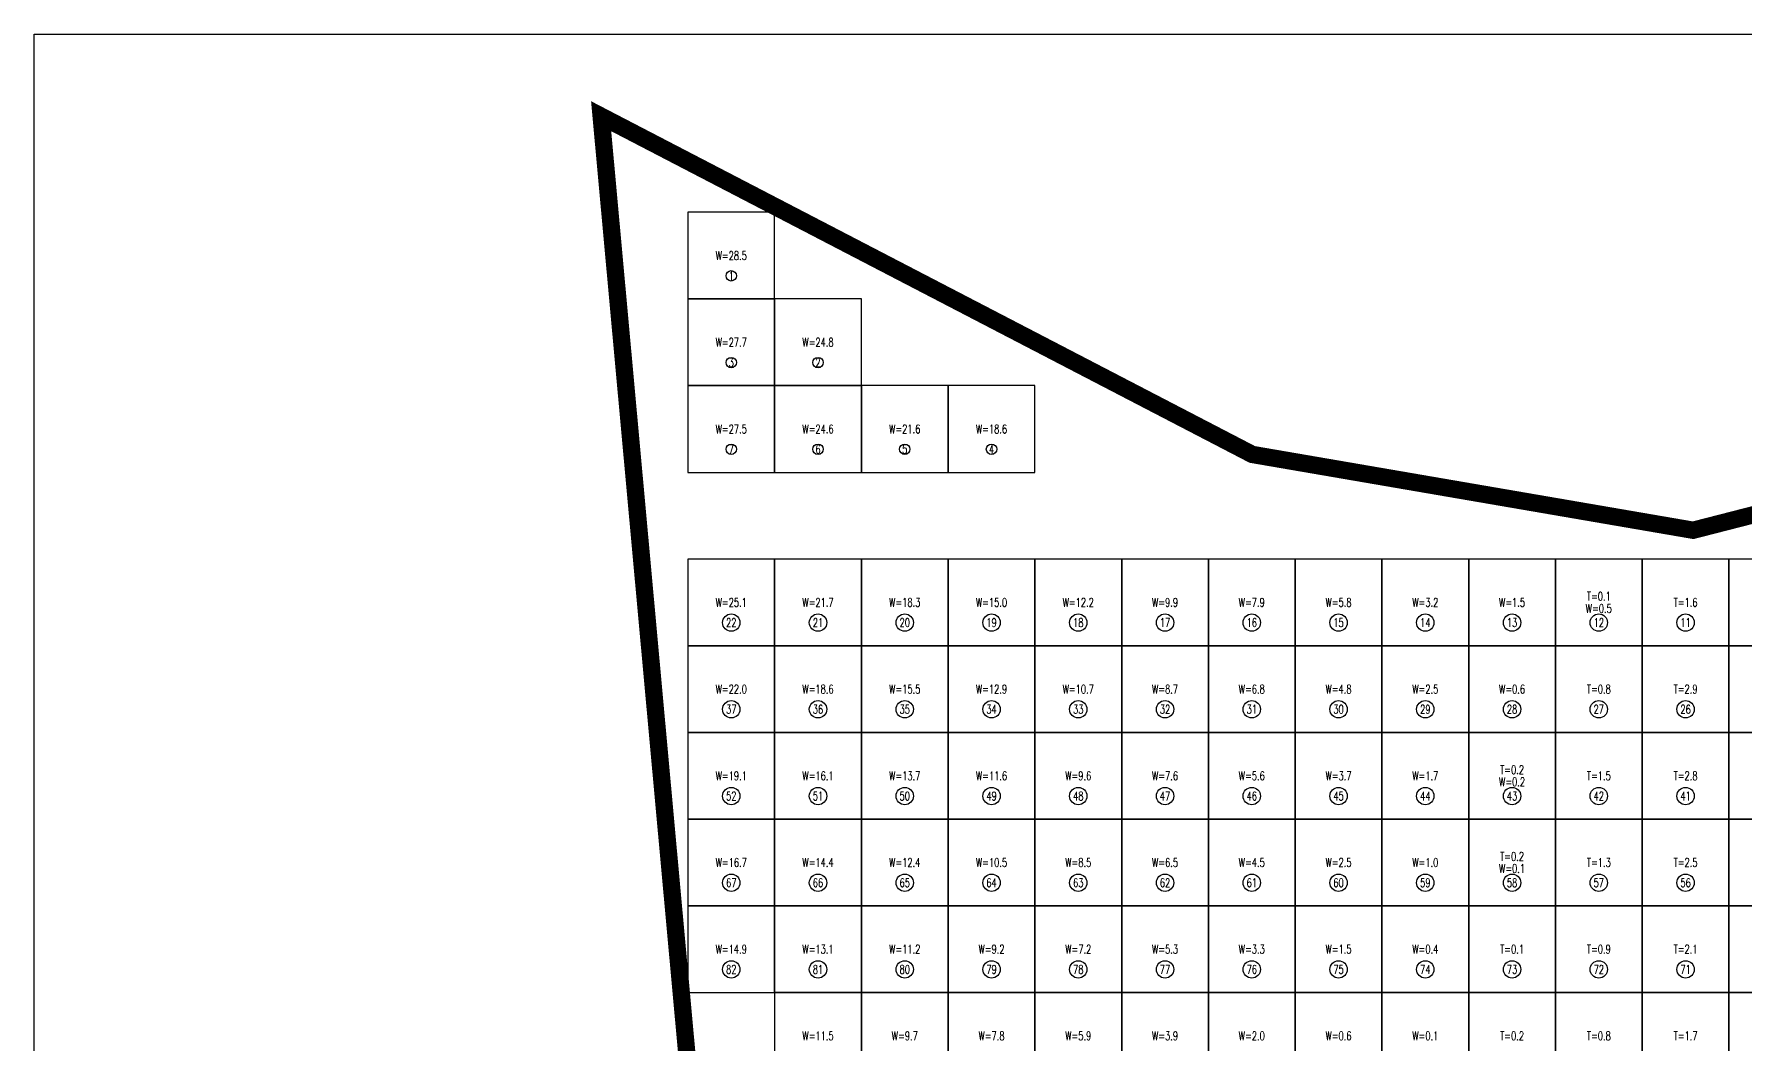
# Model space of a CAD drawing. Extents: x 4283 to 40403, y 1134 to 1764.
# Drawn here: x 10382 to 10464.1, y 1625.6 to 1674.1 of the extents above; entities that cross this region are included whole.
import ezdxf
from ezdxf.enums import TextEntityAlignment as Align

# ---------------------------------------------------------------- set-up
doc = ezdxf.new("R2010")
doc.units = 0
for name, color, linetype in [('tdz_11-1方格网', 2, 'Continuous'), ('tdz_11-1方格网计算', 7, 'Continuous'), ('tdz_土方计算图', 7, 'Continuous'), ('tdz_格田', 6, 'Continuous')]:
    doc.layers.add(name, color=color, linetype=linetype)
doc.styles.add('GLandNum', font='txt_____.ttf', dxfattribs={"width": 0.7, "height": 0.5})

msp = doc.modelspace()

# ---------------------------------------------------------------- linework, layer by layer
at = {"layer": 'tdz_11-1方格网', "linetype": 'Continuous'}
for points in [[(10413.384, 1665.534, 2829.176), (10413.384, 1661.367, 2829.157), (10417.551, 1661.367, 2829.068), (10417.551, 1665.534, 2829.128)], [(10413.384, 1661.367, 2829.157), (10413.384, 1657.2, 2829.163), (10417.551, 1657.2, 2829.074), (10417.551, 1661.367, 2829.068)], [(10417.551, 1661.367, 2829.068), (10417.551, 1657.2, 2829.074), (10421.718, 1657.2, 2828.985), (10421.718, 1661.367, 2828.982)], [(10413.384, 1657.2, 2829.163), (10413.384, 1653.034, 2829.156), (10417.551, 1653.034, 2829.068), (10417.551, 1657.2, 2829.074)], [(10417.551, 1657.2, 2829.074), (10417.551, 1653.034, 2829.068), (10421.718, 1653.034, 2828.981), (10421.718, 1657.2, 2828.985)], [(10421.718, 1657.2, 2828.985), (10421.718, 1653.034, 2828.981), (10425.884, 1653.034, 2828.893), (10425.884, 1657.2, 2828.896)], [(10425.884, 1657.2, 2828.896), (10425.884, 1653.034, 2828.893), (10430.051, 1653.034, 2828.806), (10430.051, 1657.2, 2828.807)], [(10413.384, 1648.867, 2829.146), (10413.384, 1644.7, 2829.053), (10417.551, 1644.7, 2828.951), (10417.551, 1648.867, 2829.044)], [(10417.551, 1648.867, 2829.044), (10417.551, 1644.7, 2828.951), (10421.718, 1644.7, 2828.847), (10421.718, 1648.867, 2828.941)], [(10421.718, 1648.867, 2828.941), (10421.718, 1644.7, 2828.847), (10425.884, 1644.7, 2828.744), (10425.884, 1648.867, 2828.838)], [(10425.884, 1648.867, 2828.838), (10425.884, 1644.7, 2828.744), (10430.051, 1644.7, 2828.662), (10430.051, 1648.867, 2828.734)], [(10430.051, 1648.867, 2828.734), (10430.051, 1644.7, 2828.662), (10434.218, 1644.7, 2828.606), (10434.218, 1648.867, 2828.637)], [(10434.218, 1648.867, 2828.637), (10434.218, 1644.7, 2828.606), (10438.384, 1644.7, 2828.549), (10438.384, 1648.867, 2828.58)], [(10438.384, 1648.867, 2828.58), (10438.384, 1644.7, 2828.549), (10442.551, 1644.7, 2828.493), (10442.551, 1648.867, 2828.526)], [(10442.551, 1648.867, 2828.526), (10442.551, 1644.7, 2828.493), (10446.718, 1644.7, 2828.436), (10446.718, 1648.867, 2828.448)], [(10446.718, 1648.867, 2828.448), (10446.718, 1644.7, 2828.436), (10450.884, 1644.7, 2828.351), (10450.884, 1648.867, 2828.363)], [(10450.884, 1648.867, 2828.363), (10450.884, 1644.7, 2828.351), (10455.051, 1644.7, 2828.339), (10455.051, 1648.867, 2828.361)], [(10455.051, 1648.867, 2828.361), (10455.051, 1644.7, 2828.339), (10459.218, 1644.7, 2828.274), (10459.218, 1648.867, 2828.335)], [(10459.218, 1648.867, 2828.335), (10459.218, 1644.7, 2828.274), (10463.384, 1644.7, 2828.199), (10463.384, 1648.867, 2828.242)], [(10463.384, 1648.867, 2828.242), (10463.384, 1644.7, 2828.199), (10467.551, 1644.7, 2828.169), (10467.551, 1648.867, 2828.151)], [(10413.384, 1644.7, 2829.053), (10413.384, 1640.534, 2828.96), (10417.551, 1640.534, 2828.857), (10417.551, 1644.7, 2828.951)], [(10417.551, 1644.7, 2828.951), (10417.551, 1640.534, 2828.857), (10421.718, 1640.534, 2828.753), (10421.718, 1644.7, 2828.847)], [(10421.718, 1644.7, 2828.847), (10421.718, 1640.534, 2828.753), (10425.884, 1640.534, 2828.688), (10425.884, 1644.7, 2828.744)], [(10425.884, 1644.7, 2828.744), (10425.884, 1640.534, 2828.688), (10430.051, 1640.534, 2828.632), (10430.051, 1644.7, 2828.662)], [(10430.051, 1644.7, 2828.662), (10430.051, 1640.534, 2828.632), (10434.218, 1640.534, 2828.575), (10434.218, 1644.7, 2828.606)], [(10434.218, 1644.7, 2828.606), (10434.218, 1640.534, 2828.575), (10438.384, 1640.534, 2828.519), (10438.384, 1644.7, 2828.549)], [(10438.384, 1644.7, 2828.549), (10438.384, 1640.534, 2828.519), (10442.551, 1640.534, 2828.463), (10442.551, 1644.7, 2828.493)], [(10442.551, 1644.7, 2828.493), (10442.551, 1640.534, 2828.463), (10446.718, 1640.534, 2828.413), (10446.718, 1644.7, 2828.436)], [(10446.718, 1644.7, 2828.436), (10446.718, 1640.534, 2828.413), (10450.884, 1640.534, 2828.34), (10450.884, 1644.7, 2828.351)], [(10450.884, 1644.7, 2828.351), (10450.884, 1640.534, 2828.34), (10455.051, 1640.534, 2828.304), (10455.051, 1644.7, 2828.339)], [(10455.051, 1644.7, 2828.339), (10455.051, 1640.534, 2828.304), (10459.218, 1640.534, 2828.249), (10459.218, 1644.7, 2828.274)], [(10459.218, 1644.7, 2828.274), (10459.218, 1640.534, 2828.249), (10463.384, 1640.534, 2828.219), (10463.384, 1644.7, 2828.199)], [(10463.384, 1644.7, 2828.199), (10463.384, 1640.534, 2828.219), (10467.551, 1640.534, 2828.189), (10467.551, 1644.7, 2828.169)], [(10413.384, 1640.534, 2828.96), (10413.384, 1636.367, 2828.867), (10417.551, 1636.367, 2828.771), (10417.551, 1640.534, 2828.857)], [(10417.551, 1640.534, 2828.857), (10417.551, 1636.367, 2828.771), (10421.718, 1636.367, 2828.714), (10421.718, 1640.534, 2828.753)], [(10421.718, 1640.534, 2828.753), (10421.718, 1636.367, 2828.714), (10425.884, 1636.367, 2828.657), (10425.884, 1640.534, 2828.688)], [(10425.884, 1640.534, 2828.688), (10425.884, 1636.367, 2828.657), (10430.051, 1636.367, 2828.601), (10430.051, 1640.534, 2828.632)], [(10430.051, 1640.534, 2828.632), (10430.051, 1636.367, 2828.601), (10434.218, 1636.367, 2828.545), (10434.218, 1640.534, 2828.575)], [(10434.218, 1640.534, 2828.575), (10434.218, 1636.367, 2828.545), (10438.384, 1636.367, 2828.488), (10438.384, 1640.534, 2828.519)], [(10438.384, 1640.534, 2828.519), (10438.384, 1636.367, 2828.488), (10442.551, 1636.367, 2828.432), (10442.551, 1640.534, 2828.463)], [(10442.551, 1640.534, 2828.463), (10442.551, 1636.367, 2828.432), (10446.718, 1636.367, 2828.381), (10446.718, 1640.534, 2828.413)], [(10446.718, 1640.534, 2828.413), (10446.718, 1636.367, 2828.381), (10450.884, 1636.367, 2828.333), (10450.884, 1640.534, 2828.34)], [(10450.884, 1640.534, 2828.34), (10450.884, 1636.367, 2828.333), (10455.051, 1636.367, 2828.299), (10455.051, 1640.534, 2828.304)], [(10455.051, 1640.534, 2828.304), (10455.051, 1636.367, 2828.299), (10459.218, 1636.367, 2828.269), (10459.218, 1640.534, 2828.249)], [(10459.218, 1640.534, 2828.249), (10459.218, 1636.367, 2828.269), (10463.384, 1636.367, 2828.238), (10463.384, 1640.534, 2828.219)], [(10463.384, 1640.534, 2828.219), (10463.384, 1636.367, 2828.238), (10467.551, 1636.367, 2828.208), (10467.551, 1640.534, 2828.189)], [(10413.384, 1636.367, 2828.867), (10413.384, 1632.2, 2828.787), (10417.551, 1632.2, 2828.738), (10417.551, 1636.367, 2828.771)], [(10417.551, 1636.367, 2828.771), (10417.551, 1632.2, 2828.738), (10421.718, 1632.2, 2828.683), (10421.718, 1636.367, 2828.714)], [(10421.718, 1636.367, 2828.714), (10421.718, 1632.2, 2828.683), (10425.884, 1632.2, 2828.627), (10425.884, 1636.367, 2828.657)], [(10425.884, 1636.367, 2828.657), (10425.884, 1632.2, 2828.627), (10430.051, 1632.2, 2828.571), (10430.051, 1636.367, 2828.601)], [(10430.051, 1636.367, 2828.601), (10430.051, 1632.2, 2828.571), (10434.218, 1632.2, 2828.514), (10434.218, 1636.367, 2828.545)], [(10434.218, 1636.367, 2828.545), (10434.218, 1632.2, 2828.514), (10438.384, 1632.2, 2828.457), (10438.384, 1636.367, 2828.488)], [(10438.384, 1636.367, 2828.488), (10438.384, 1632.2, 2828.457), (10442.551, 1632.2, 2828.401), (10442.551, 1636.367, 2828.432)], [(10442.551, 1636.367, 2828.432), (10442.551, 1632.2, 2828.401), (10446.718, 1632.2, 2828.348), (10446.718, 1636.367, 2828.381)], [(10446.718, 1636.367, 2828.381), (10446.718, 1632.2, 2828.348), (10450.884, 1632.2, 2828.333), (10450.884, 1636.367, 2828.333)], [(10450.884, 1636.367, 2828.333), (10450.884, 1632.2, 2828.333), (10455.051, 1632.2, 2828.318), (10455.051, 1636.367, 2828.299)], [(10455.051, 1636.367, 2828.299), (10455.051, 1632.2, 2828.318), (10459.218, 1632.2, 2828.288), (10459.218, 1636.367, 2828.269)], [(10459.218, 1636.367, 2828.269), (10459.218, 1632.2, 2828.288), (10463.384, 1632.2, 2828.258), (10463.384, 1636.367, 2828.238)], [(10463.384, 1636.367, 2828.238), (10463.384, 1632.2, 2828.258), (10467.551, 1632.2, 2828.228), (10467.551, 1636.367, 2828.208)], [(10413.384, 1632.2, 2828.787), (10413.384, 1628.034, 2828.732), (10417.551, 1628.034, 2828.692), (10417.551, 1632.2, 2828.738)], [(10417.551, 1632.2, 2828.738), (10417.551, 1628.034, 2828.692), (10421.718, 1628.034, 2828.644), (10421.718, 1632.2, 2828.683)], [(10421.718, 1632.2, 2828.683), (10421.718, 1628.034, 2828.644), (10425.884, 1628.034, 2828.589), (10425.884, 1632.2, 2828.627)], [(10425.884, 1632.2, 2828.627), (10425.884, 1628.034, 2828.589), (10430.051, 1628.034, 2828.533), (10430.051, 1632.2, 2828.571)], [(10430.051, 1632.2, 2828.571), (10430.051, 1628.034, 2828.533), (10434.218, 1628.034, 2828.478), (10434.218, 1632.2, 2828.514)], [(10434.218, 1632.2, 2828.514), (10434.218, 1628.034, 2828.478), (10438.384, 1628.034, 2828.423), (10438.384, 1632.2, 2828.457)], [(10438.384, 1632.2, 2828.457), (10438.384, 1628.034, 2828.423), (10442.551, 1628.034, 2828.367), (10442.551, 1632.2, 2828.401)], [(10442.551, 1632.2, 2828.401), (10442.551, 1628.034, 2828.367), (10446.718, 1628.034, 2828.333), (10446.718, 1632.2, 2828.348)], [(10446.718, 1632.2, 2828.348), (10446.718, 1628.034, 2828.333), (10450.884, 1628.034, 2828.333), (10450.884, 1632.2, 2828.333)], [(10450.884, 1632.2, 2828.333), (10450.884, 1628.034, 2828.333), (10455.051, 1628.034, 2828.333), (10455.051, 1632.2, 2828.318)], [(10455.051, 1632.2, 2828.318), (10455.051, 1628.034, 2828.333), (10459.218, 1628.034, 2828.308), (10459.218, 1632.2, 2828.288)], [(10459.218, 1632.2, 2828.288), (10459.218, 1628.034, 2828.308), (10463.384, 1628.034, 2828.278), (10463.384, 1632.2, 2828.258)], [(10463.384, 1632.2, 2828.258), (10463.384, 1628.034, 2828.278), (10467.551, 1628.034, 2828.248), (10467.551, 1632.2, 2828.228)], [(10417.551, 1628.034, 2828.692), (10417.551, 1623.867, 2828.638), (10421.718, 1623.867, 2828.595), (10421.718, 1628.034, 2828.644)], [(10421.718, 1628.034, 2828.644), (10421.718, 1623.867, 2828.595), (10425.884, 1623.867, 2828.55), (10425.884, 1628.034, 2828.589)], [(10425.884, 1628.034, 2828.589), (10425.884, 1623.867, 2828.55), (10430.051, 1623.867, 2828.495), (10430.051, 1628.034, 2828.533)], [(10430.051, 1628.034, 2828.533), (10430.051, 1623.867, 2828.495), (10434.218, 1623.867, 2828.44), (10434.218, 1628.034, 2828.478)], [(10434.218, 1628.034, 2828.478), (10434.218, 1623.867, 2828.44), (10438.384, 1623.867, 2828.384), (10438.384, 1628.034, 2828.423)], [(10438.384, 1628.034, 2828.423), (10438.384, 1623.867, 2828.384), (10442.551, 1623.867, 2828.333), (10442.551, 1628.034, 2828.367)], [(10442.551, 1628.034, 2828.367), (10442.551, 1623.867, 2828.333), (10446.718, 1623.867, 2828.333), (10446.718, 1628.034, 2828.333)], [(10446.718, 1628.034, 2828.333), (10446.718, 1623.867, 2828.333), (10450.884, 1623.867, 2828.333), (10450.884, 1628.034, 2828.333)], [(10450.884, 1628.034, 2828.333), (10450.884, 1623.867, 2828.333), (10455.051, 1623.867, 2828.333), (10455.051, 1628.034, 2828.333)], [(10455.051, 1628.034, 2828.333), (10455.051, 1623.867, 2828.333), (10459.218, 1623.867, 2828.327), (10459.218, 1628.034, 2828.308)], [(10459.218, 1628.034, 2828.308), (10459.218, 1623.867, 2828.327), (10463.384, 1623.867, 2828.298), (10463.384, 1628.034, 2828.278)], [(10463.384, 1628.034, 2828.278), (10463.384, 1623.867, 2828.298), (10467.551, 1623.867, 2828.267), (10467.551, 1628.034, 2828.248)]]:
    msp.add_polyline3d(points, close=True, dxfattribs=at)
at = {"layer": 'tdz_11-1方格网计算', "color": 7, "linetype": 'Continuous'}
for centre, radius in [((10415.468, 1662.478), 0.25), ((10415.468, 1658.311), 0.25), ((10419.634, 1658.311), 0.25), ((10415.468, 1654.145), 0.25), ((10419.634, 1654.145), 0.25), ((10423.801, 1654.145), 0.25), ((10427.968, 1654.145), 0.25), ((10415.468, 1645.811), 0.417), ((10419.634, 1645.811), 0.417), ((10423.801, 1645.811), 0.417), ((10427.968, 1645.811), 0.417), ((10432.134, 1645.811), 0.417), ((10436.301, 1645.811), 0.417), ((10440.468, 1645.811), 0.417), ((10444.634, 1645.811), 0.417), ((10448.801, 1645.811), 0.417), ((10452.968, 1645.811), 0.417), ((10457.134, 1645.811), 0.417), ((10461.301, 1645.811), 0.417), ((10415.468, 1641.645), 0.417), ((10419.634, 1641.645), 0.417), ((10423.801, 1641.645), 0.417), ((10427.968, 1641.645), 0.417), ((10432.134, 1641.645), 0.417), ((10436.301, 1641.645), 0.417), ((10440.468, 1641.645), 0.417), ((10444.634, 1641.645), 0.417), ((10448.801, 1641.645), 0.417), ((10452.968, 1641.645), 0.417), ((10457.134, 1641.645), 0.417), ((10461.301, 1641.645), 0.417), ((10415.468, 1637.478), 0.417), ((10419.634, 1637.478), 0.417), ((10423.801, 1637.478), 0.417), ((10427.968, 1637.478), 0.417), ((10432.134, 1637.478), 0.417), ((10436.301, 1637.478), 0.417), ((10440.468, 1637.478), 0.417), ((10444.634, 1637.478), 0.417), ((10448.801, 1637.478), 0.417), ((10452.968, 1637.478), 0.417), ((10457.134, 1637.478), 0.417), ((10461.301, 1637.478), 0.417), ((10415.468, 1633.311), 0.417), ((10419.634, 1633.311), 0.417), ((10423.801, 1633.311), 0.417), ((10427.968, 1633.311), 0.417), ((10432.134, 1633.311), 0.417), ((10436.301, 1633.311), 0.417), ((10440.468, 1633.311), 0.417), ((10444.634, 1633.311), 0.417), ((10448.801, 1633.311), 0.417), ((10452.968, 1633.311), 0.417), ((10457.134, 1633.311), 0.417), ((10461.301, 1633.311), 0.417), ((10415.468, 1629.145), 0.417), ((10419.634, 1629.145), 0.417), ((10423.801, 1629.145), 0.417), ((10427.968, 1629.145), 0.417), ((10432.134, 1629.145), 0.417), ((10436.301, 1629.145), 0.417), ((10440.468, 1629.145), 0.417), ((10444.634, 1629.145), 0.417), ((10448.801, 1629.145), 0.417), ((10452.968, 1629.145), 0.417), ((10457.134, 1629.145), 0.417), ((10461.301, 1629.145), 0.417)]:
    msp.add_circle(centre, radius, dxfattribs=at)
at = {"layer": 'tdz_土方计算图', "linetype": 'Continuous'}
for points in [[(10381.99, 1674.092), (10511.99, 1674.092)], [(10381.99, 1514.092), (10381.99, 1514.092), (10381.99, 1674.092), (10381.99, 1674.092)]]:
    msp.add_lwpolyline(points, dxfattribs=at)
at = {"layer": 'tdz_格田', "linetype": 'Continuous', "lineweight": 60, "const_width": 0.833}
msp.add_lwpolyline([(10417.631, 1578.034), (10409.218, 1670.151), (10440.489, 1653.895), (10461.663, 1650.251), (10476.959, 1654.177), (10476.948, 1654.175), (10476.959, 1654.173), (10484.762, 1583.537), (10417.631, 1578.034)], close=True, dxfattribs=at)

# ---------------------------------------------------------------- texts
at = {"layer": 'tdz_11-1方格网计算', "color": 173, "linetype": 'Continuous', "style": 'GLandNum', "width": 0.7}
for s, p in [('W=28.5', (10415.468, 1663.45)), ('W=27.7', (10415.468, 1659.284)), ('W=24.8', (10419.634, 1659.284)), ('W=27.5', (10415.468, 1655.117)), ('W=24.6', (10419.634, 1655.117)), ('W=21.6', (10423.801, 1655.117)), ('W=18.6', (10427.968, 1655.117)), ('W=25.1', (10415.468, 1646.784)), ('W=21.7', (10419.634, 1646.784)), ('W=18.3', (10423.801, 1646.784)), ('W=15.0', (10427.968, 1646.784)), ('W=12.2', (10432.134, 1646.784)), ('W=9.9', (10436.301, 1646.784)), ('W=7.9', (10440.468, 1646.784)), ('W=5.8', (10444.634, 1646.784)), ('W=3.2', (10448.801, 1646.784)), ('W=1.5', (10452.968, 1646.784)), ('W=0.5', (10457.134, 1646.492)), ('W=22.0', (10415.468, 1642.617)), ('W=18.6', (10419.634, 1642.617)), ('W=15.5', (10423.801, 1642.617)), ('W=12.9', (10427.968, 1642.617)), ('W=10.7', (10432.134, 1642.617)), ('W=8.7', (10436.301, 1642.617)), ('W=6.8', (10440.468, 1642.617)), ('W=4.8', (10444.634, 1642.617)), ('W=2.5', (10448.801, 1642.617)), ('W=0.6', (10452.968, 1642.617)), ('W=19.1', (10415.468, 1638.45)), ('W=16.1', (10419.634, 1638.45)), ('W=13.7', (10423.801, 1638.45)), ('W=11.6', (10427.968, 1638.45)), ('W=9.6', (10432.134, 1638.45)), ('W=7.6', (10436.301, 1638.45)), ('W=5.6', (10440.468, 1638.45)), ('W=3.7', (10444.634, 1638.45)), ('W=1.7', (10448.801, 1638.45)), ('W=0.2', (10452.968, 1638.159)), ('W=16.7', (10415.468, 1634.284)), ('W=14.4', (10419.634, 1634.284)), ('W=12.4', (10423.801, 1634.284)), ('W=10.5', (10427.968, 1634.284)), ('W=8.5', (10432.134, 1634.284)), ('W=6.5', (10436.301, 1634.284)), ('W=4.5', (10440.468, 1634.284)), ('W=2.5', (10444.634, 1634.284)), ('W=1.0', (10448.801, 1634.284)), ('W=0.1', (10452.968, 1633.992)), ('W=14.9', (10415.468, 1630.117)), ('W=13.1', (10419.634, 1630.117)), ('W=11.2', (10423.801, 1630.117)), ('W=9.2', (10427.968, 1630.117)), ('W=7.2', (10432.134, 1630.117)), ('W=5.3', (10436.301, 1630.117)), ('W=3.3', (10440.468, 1630.117)), ('W=1.5', (10444.634, 1630.117)), ('W=0.4', (10448.801, 1630.117)), ('W=11.5', (10419.634, 1625.95)), ('W=9.7', (10423.801, 1625.95)), ('W=7.8', (10427.968, 1625.95)), ('W=5.9', (10432.134, 1625.95)), ('W=3.9', (10436.301, 1625.95)), ('W=2.0', (10440.468, 1625.95)), ('W=0.6', (10444.634, 1625.95)), ('W=0.1', (10448.801, 1625.95))]:
    msp.add_text(s, height=0.4167, dxfattribs=at).set_placement(p, align=Align.MIDDLE_CENTER)
at = {"layer": 'tdz_11-1方格网计算', "color": 7, "linetype": 'Continuous', "style": 'GLandNum', "width": 0.7}
for s, height, p in [('1', 0.417, (10415.468, 1662.478)), ('3', 0.417, (10415.468, 1658.311)), ('2', 0.417, (10419.634, 1658.311)), ('7', 0.417, (10415.468, 1654.145)), ('6', 0.417, (10419.634, 1654.145)), ('5', 0.417, (10423.801, 1654.145)), ('4', 0.417, (10427.968, 1654.145)), ('22', 0.4167, (10415.468, 1645.811)), ('21', 0.4167, (10419.634, 1645.811)), ('20', 0.4167, (10423.801, 1645.811)), ('19', 0.4167, (10427.968, 1645.811)), ('18', 0.4167, (10432.134, 1645.811)), ('17', 0.4167, (10436.301, 1645.811)), ('16', 0.4167, (10440.468, 1645.811)), ('15', 0.4167, (10444.634, 1645.811)), ('14', 0.4167, (10448.801, 1645.811)), ('13', 0.4167, (10452.968, 1645.811)), ('12', 0.4167, (10457.134, 1645.811)), ('11', 0.4167, (10461.301, 1645.811)), ('37', 0.4167, (10415.468, 1641.645)), ('36', 0.4167, (10419.634, 1641.645)), ('35', 0.4167, (10423.801, 1641.645)), ('34', 0.4167, (10427.968, 1641.645)), ('33', 0.4167, (10432.134, 1641.645)), ('32', 0.4167, (10436.301, 1641.645)), ('31', 0.4167, (10440.468, 1641.645)), ('30', 0.4167, (10444.634, 1641.645)), ('29', 0.4167, (10448.801, 1641.645)), ('28', 0.4167, (10452.968, 1641.645)), ('27', 0.4167, (10457.134, 1641.645)), ('26', 0.4167, (10461.301, 1641.645)), ('52', 0.4167, (10415.468, 1637.478)), ('51', 0.4167, (10419.634, 1637.478)), ('50', 0.4167, (10423.801, 1637.478)), ('49', 0.4167, (10427.968, 1637.478)), ('48', 0.4167, (10432.134, 1637.478)), ('47', 0.4167, (10436.301, 1637.478)), ('46', 0.4167, (10440.468, 1637.478)), ('45', 0.4167, (10444.634, 1637.478)), ('44', 0.4167, (10448.801, 1637.478)), ('43', 0.4167, (10452.968, 1637.478)), ('42', 0.4167, (10457.134, 1637.478)), ('41', 0.4167, (10461.301, 1637.478)), ('67', 0.4167, (10415.468, 1633.311)), ('66', 0.4167, (10419.634, 1633.311)), ('65', 0.4167, (10423.801, 1633.311)), ('64', 0.4167, (10427.968, 1633.311)), ('63', 0.4167, (10432.134, 1633.311)), ('62', 0.4167, (10436.301, 1633.311)), ('61', 0.4167, (10440.468, 1633.311)), ('60', 0.4167, (10444.634, 1633.311)), ('59', 0.4167, (10448.801, 1633.311)), ('58', 0.4167, (10452.968, 1633.311)), ('57', 0.4167, (10457.134, 1633.311)), ('56', 0.4167, (10461.301, 1633.311)), ('82', 0.4167, (10415.468, 1629.145)), ('81', 0.4167, (10419.634, 1629.145)), ('80', 0.4167, (10423.801, 1629.145)), ('79', 0.4167, (10427.968, 1629.145)), ('78', 0.4167, (10432.134, 1629.145)), ('77', 0.4167, (10436.301, 1629.145)), ('76', 0.4167, (10440.468, 1629.145)), ('75', 0.4167, (10444.634, 1629.145)), ('74', 0.4167, (10448.801, 1629.145)), ('73', 0.4167, (10452.968, 1629.145)), ('72', 0.4167, (10457.134, 1629.145)), ('71', 0.4167, (10461.301, 1629.145))]:
    msp.add_text(s, height=height, dxfattribs=at).set_placement(p, align=Align.MIDDLE_CENTER)
at = {"layer": 'tdz_11-1方格网计算', "color": 2, "linetype": 'Continuous', "style": 'GLandNum', "width": 0.7}
for s, p in [('T=0.1', (10457.134, 1647.075)), ('T=1.6', (10461.301, 1646.784)), ('T=0.8', (10457.134, 1642.617)), ('T=2.9', (10461.301, 1642.617)), ('T=0.2', (10452.968, 1638.742)), ('T=1.5', (10457.134, 1638.45)), ('T=2.8', (10461.301, 1638.45)), ('T=0.2', (10452.968, 1634.575)), ('T=1.3', (10457.134, 1634.284)), ('T=2.5', (10461.301, 1634.284)), ('T=0.1', (10452.968, 1630.117)), ('T=0.9', (10457.134, 1630.117)), ('T=2.1', (10461.301, 1630.117)), ('T=0.2', (10452.968, 1625.95)), ('T=0.8', (10457.134, 1625.95)), ('T=1.7', (10461.301, 1625.95))]:
    msp.add_text(s, height=0.4167, dxfattribs=at).set_placement(p, align=Align.MIDDLE_CENTER)

doc.saveas('drawing.dxf')
